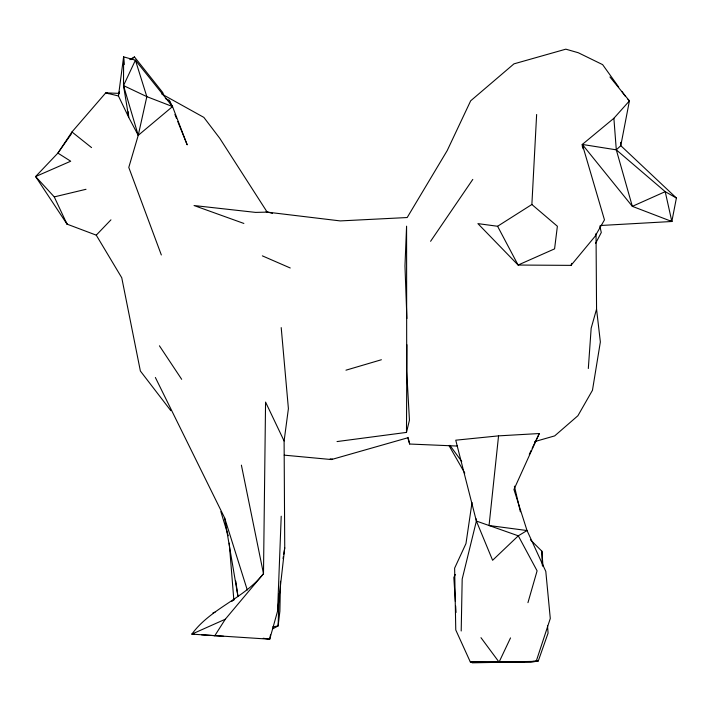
<?xml version="1.0" encoding="UTF-8"?>
<svg xmlns="http://www.w3.org/2000/svg" width="712" height="712" viewBox="0 0 712 712"><rect width="100%" height="100%" fill="white"/><g stroke="black" fill="none" stroke-linecap="round" stroke-linejoin="round"><path stroke-width="1.07" d="M161.339 254.967L128.783 167.427L138.235 135.342L128.712 117.338L123.514 85.582L123.603 56.853L135.422 60.191L172.535 106.569L187.194 144.847L177.778 121.538M406.908 344.706L406.481 432.407L337.034 441.565M280.475 581.259L279.887 611.216L278.125 625.919L272.447 628.999M461.198 630.992L462.186 579.078L476.381 521.051L476.212 518.87M279.113 593.87L278.125 625.919L272.678 626.961M277.582 611.11L284.738 547.822L284.106 440.986L265.567 402.084L263.493 573.703C243.709 598.828 210.814 608.137 191.857 634.134L269.732 639.198L277.582 611.11L281.213 516.218M531.873 204.495L497.59 226.265L477.886 223.613L518.096 265.042L554.577 248.871L557.38 226.256L531.873 204.495L536.634 114.49M588.317 368.505L591.165 328.232L596.558 309.124L596.033 233.536M498.56 435.869L455.751 440.194L476.381 521.051L492.606 560.282L518.292 535.824L527.031 530.538L513.939 489.491L539.287 433.537L498.56 435.869L489.055 525.518L527.031 530.538L545.801 571.407L550.287 618.488L536.198 661.323L530.796 662.311L470.321 661.973L455.769 629.96L454.63 568.149L465.968 543.603L472.029 502.458M128.249 111.837L128.712 117.338L118.45 95.969L123.603 56.853L124.253 64.552M284.106 440.986L288.405 408.608L281.204 327.6M283.047 558.6L283.385 556.446M283.723 554.292L284.738 547.822M270.48 634.908L269.732 639.198L263.262 638.281M600.376 225.508L671.843 221.494L676.4 198.016L620.784 145.666L620.535 142.338M138.235 135.342L146.832 96.645L135.422 60.191L123.514 85.582L138.235 135.342L172.535 106.569L169.18 100.25L165.353 98.55M118.877 93.931L119.358 91.795M406.481 432.407L409.445 420.169L406.703 371.201L406.579 226.167L404.968 265.968L406.89 318.54M527.948 602.672L537.097 570.837L518.292 535.824L476.381 521.051M532.843 661.323L538.272 661.012L548.089 633.093L547.492 625.465M497.59 226.265L518.096 265.042L571.015 265.371L571.745 263.342M510.522 637.899L499.067 662.124L470.321 661.973M529.283 454.336L531.188 450.376M532.14 448.391L539.287 433.537M455.324 574.522L453.838 577.441L455.36 601.515M595.641 243.308L601.293 232.504L599.833 226.051M214.73 635.834L225.286 619.235L263.493 573.703L241.395 465.15M119.029 93.361L105.723 92.889L71.956 131.96L57.895 153.098L35.6 176.558L67.017 224.129L96.254 235.147L121.752 277.751L140.371 371.005L170.818 410.655M430.582 241.306L472.795 179.415M71.592 133.58L57.895 153.098L70.702 161.215L35.6 176.558L54.263 196.895L67.017 224.129L66.394 222.215M571.015 265.371L594.912 236.526L604.47 219.883L582.318 144.438L613.886 118.281L629.417 100.899L609.953 76.985M96.254 235.147L110.947 219.839M231.863 601.435L234.248 599.184M582.336 146.645L582.318 144.438L616.298 149.84L620.784 145.666L629.417 100.899L627.975 99.333M131.106 59.639L134.47 56.951L162.692 92.48L163.911 95.453M129.815 59.666L134.47 56.951M225.286 619.235L191.857 634.134L194.029 634.027M212.968 612.89L215.06 612.169M345.961 370.187L381.392 359.747M534.703 441.6L554.684 435.895L577.913 415.728L592.464 390.274L600.358 341.974L596.558 309.124M54.263 196.895L86.01 189.294M524.174 661.822L472.163 662.827M618.728 87.095L602.628 64.632L578.286 52.741L565.826 49.172L513.984 63.849L470.677 100.81L447.207 150.57L407.184 217.534L340.247 220.916L267.178 212.123L255.59 212.399L194.047 205.537L243.86 223.443M536.198 661.323L499.067 662.124L480.974 637.676M284.195 455.146L331.436 459.552L407.745 437.791L409.676 444.03L457.424 446.059M536.118 660.905L538.272 661.012M201.523 634.801L223.639 636.288M330.199 458.848L332.388 459.062M105.723 92.889L118.45 95.969M106.773 93.156L108.891 93.681M669.698 220.942L671.843 221.494L665.213 191.661L616.298 149.84L613.886 118.281M266.03 211.606L272.42 213.369M671.843 221.494L632.336 206.346L582.318 144.438L583.039 148.772M172.535 106.569L146.832 96.645L123.514 85.582M262.354 255.857L290.238 267.988M161.766 94.011L203.855 117.391L219.75 138.27L267.178 212.123M676.4 198.016L665.213 191.661L632.336 206.346L616.298 149.84M71.956 131.96L91.554 147.589M530.431 539.821L541.894 551.195L542.989 566.565M449.877 445.329L461.723 461.456M621.95 91.59L625.172 96.084M159.426 345.801L181.667 379.309M449.067 445.685L464.794 473.151M155.367 377.493L224.609 517.855L247.287 590.026M169.18 100.25L170.818 104.308M174.912 114.445L176.549 118.495M220.845 511.572L228.223 535.771M408.101 437.364L409.676 444.03M514.402 486.154L520.374 511.777M224.609 517.855L237.968 596.487L235.779 581.099M229.237 543.131L233.856 600.18M455.635 605.894L456.045 612.462M541.894 551.195L542.313 565.417"/></g></svg>
